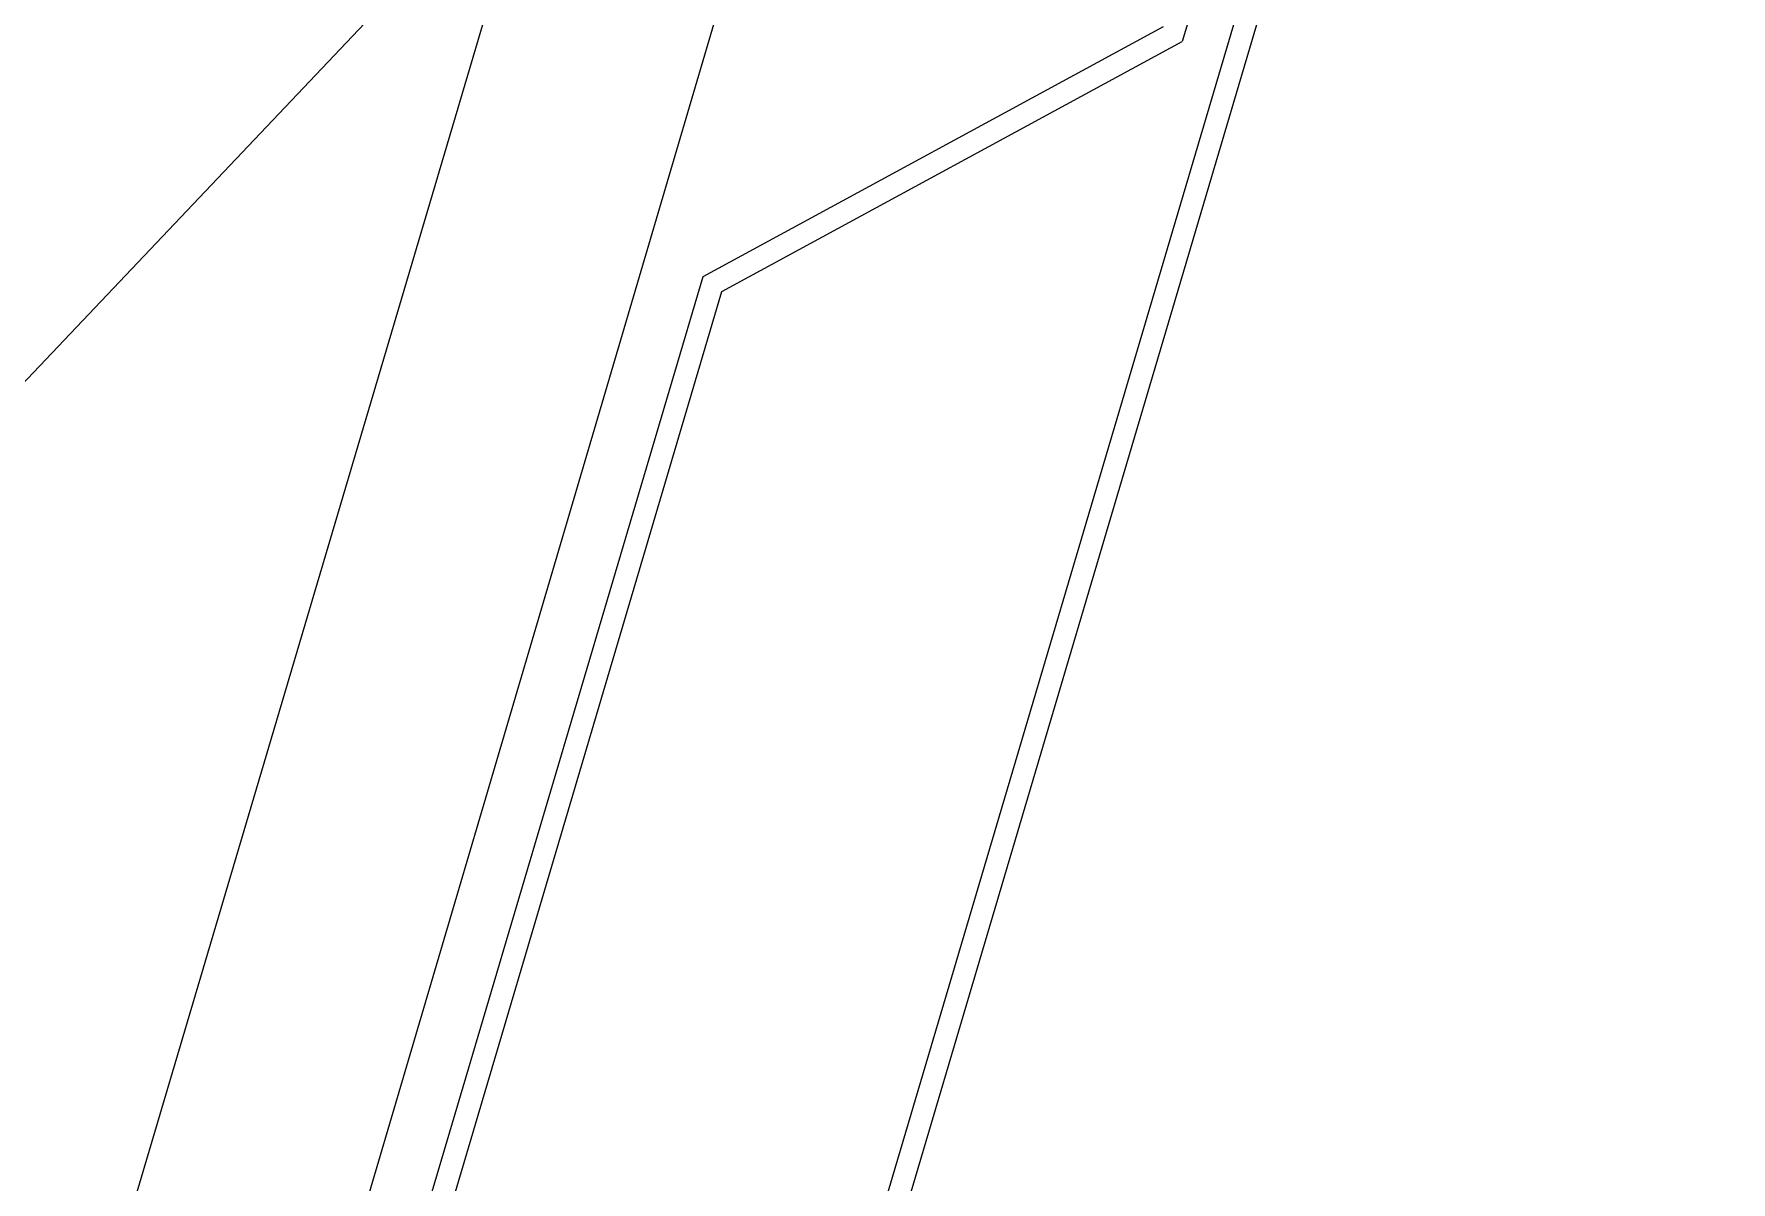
# Model space of a CAD drawing. Header units: millimetres. Extents: x 62878 to 70819, y -67946 to -61850.
# Drawn here: x 67965.29 to 68011.1, y -65583.9 to -65552.91 of the extents above; entities that cross this region are included whole.
import ezdxf

# ---------------------------------------------------------------- set-up
doc = ezdxf.new("R2010")
doc.units = ezdxf.units.MM
doc.layers.add('BAP', color=41, linetype='Continuous', lineweight=30)
doc.layers.add('DOGRAMA', color=171, linetype='Continuous', lineweight=0)
doc.layers.add('DOĞRAMA-yeni', color=40, linetype='Continuous')
doc.layers.add('ÇATI K', color=254, linetype='Continuous')

# ---------------------------------------------------------------- blocks, each defined once
blk = doc.blocks.new('SPANDREL PAN.92')
at = {"layer": 'DOĞRAMA-yeni', "color": 122, "lineweight": -2}
for p, q in [((36488.808, 28166.155), (36462.869, 28253.936)), ((36488.205, 28166.081), (36462.322, 28253.67)), ((36464.723, 28251.898), (36466.579, 28245.618)), ((36479.002, 28238.862), (36466.579, 28245.618)), ((36479.507, 28239.27), (36467.084, 28246.026)), ((36494.803, 28187.509), (36479.507, 28239.27)), ((36494.157, 28187.578), (36479.002, 28238.862))]:
    blk.add_line(p, q, dxfattribs=at)

msp = doc.modelspace()

# ---------------------------------------------------------------- linework, layer by layer
msp.add_lwpolyline([(68896.021, -63031.435), (69030.259, -63071.184), (69185.279, -62547.653), (68892.999, -62461.107, 1.044368), (68063.198, -62298.73, 0.204375), (63106.96, -62494.783, 0.353953), (62932.94, -62997.825), (63753.185, -65779.598), (64154.954, -67142.153), (65336.723, -66792.622), (65336.7, -66829.112), (65270.535, -66829.071, 0.626789), (65270.199, -67369.071), (65531.845, -67369.234, 0.926242), (66130.088, -67369.606), (66391.733, -67369.769, 0.626743), (66392.069, -66829.769), (66326.147, -66829.728), (66326.17, -66793.238), (67506.156, -67144.128), (68467.025, -63899.086), (68625.204, -63946.037), (68896.024, -63031.423)], format="xyb")
at = {"layer": 'BAP'}
msp.add_lwpolyline([(67983.487, -65522.466), (67980.636, -65507.085), (67973.172, -65493.337), (67961.825, -65482.569), (67947.705, -65475.834), (67932.195, -65473.792), (67916.814, -65476.643), (67903.066, -65484.108), (67892.298, -65495.455), (67885.563, -65509.574), (67883.522, -65525.084), (67886.372, -65540.466), (67893.837, -65554.213), (67905.184, -65564.982), (67919.304, -65571.716), (67934.813, -65573.758), (67950.195, -65570.907), (67963.943, -65563.443), (67974.711, -65552.095), (67981.445, -65537.976)], close=True, dxfattribs=at)
at = {"layer": 'DOGRAMA', "lineweight": -2}
msp.add_lwpolyline([(66522.144, -66852.653), (67506.156, -67144.128), (68892.83, -62461.057)], dxfattribs=at)
at = {"layer": 'ÇATI K', "color": 0}
msp.add_line((68230.558, -64714.946), (67736.638, -66390.566), dxfattribs=at)

# ---------------------------------------------------------------- block references
at = {"layer": 'DOĞRAMA-yeni', "xscale": -1, "rotation": 359.9643240394448}
msp.add_blockref('SPANDREL PAN.92', (104445.269, -93821.431), dxfattribs=at)

doc.saveas('drawing.dxf')
